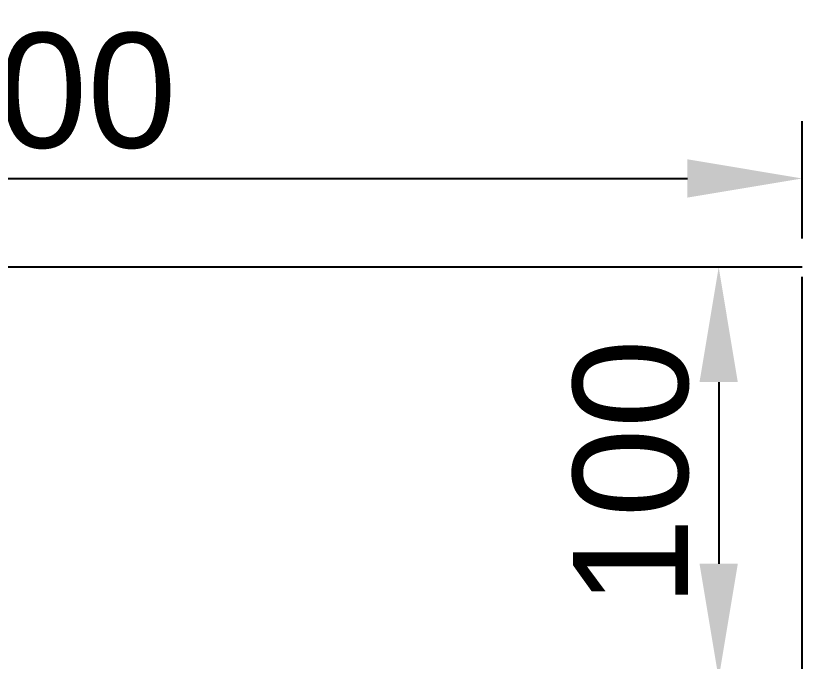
# Model space of a CAD drawing. Header units: millimetres. Extents: x 1638 to 3450, y 1129 to 2069.
# Drawn here: x 1896.68 to 1913.8, y 1577.42 to 1591.47 of the extents above; entities that cross this region are included whole.
import ezdxf

# ---------------------------------------------------------------- set-up
doc = ezdxf.new("R2010")
doc.units = ezdxf.units.MM
doc.styles.get("Standard").update_dxf_attribs({"font": 'arial.ttf'})
doc.dimstyles.new('ISO-25', dxfattribs={"dimtxt": 2.5, "dimasz": 2.5, "dimexe": 1.25, "dimexo": 0.625, "dimtad": 1, "dimtxsty": 'Standard', "dimcen": 2.5, "dimadec": 0, "dimazin": 0, "dimtfac": 1, "dimtmove": 0, "dimatfit": 3, "dimfxl": 1, "dimarcsym": 0})

# ---------------------------------------------------------------- blocks, each defined once
blk = doc.blocks.new('*D246')
at = {"color": 0, "lineweight": -2, "transparency": 16777216}
for p, q in [((1880.741, 1586.626), (1880.741, 1589.182)), ((1913.796, 1586.626), (1913.796, 1589.182)), ((1883.241, 1587.932), (1911.296, 1587.932))]:
    blk.add_line(p, q, dxfattribs=at)
at = {"color": 0, "transparency": 16777216}
for points in [[(1883.241, 1588.349), (1883.241, 1587.515), (1880.741, 1587.932)], [(1911.296, 1588.349), (1911.296, 1587.515), (1913.796, 1587.932)]]:
    blk.add_solid(points, dxfattribs=at)
at = {"layer": 'Defpoints', "color": 0, "transparency": 16777216}
for p in [(1913.796, 1587.932), (1880.741, 1586.001), (1913.796, 1586.001)]:
    blk.add_point(p, dxfattribs=at)
at = {"color": 3, "transparency": 16777216, "insert": (1897.269, 1589.833), "char_height": 2.5, "attachment_point": 5}
blk.add_mtext('200', dxfattribs=at)
blk = doc.blocks.new('*D247')
at = {"color": 0, "lineweight": -2, "transparency": 16777216}
for p, q in [((1913.171, 1586.001), (1910.727, 1586.001)), ((1911.977, 1583.501), (1911.977, 1579.546)), ((1913.171, 1577.046), (1910.727, 1577.046))]:
    blk.add_line(p, q, dxfattribs=at)
at = {"color": 0, "transparency": 16777216}
for points in [[(1911.56, 1583.501), (1912.393, 1583.501), (1911.977, 1586.001)], [(1911.56, 1579.546), (1912.393, 1579.546), (1911.977, 1577.046)]]:
    blk.add_solid(points, dxfattribs=at)
at = {"layer": 'Defpoints', "color": 0, "transparency": 16777216}
for p in [(1913.796, 1586.001), (1911.977, 1577.046), (1913.796, 1577.046)]:
    blk.add_point(p, dxfattribs=at)
at = {"color": 3, "transparency": 16777216, "insert": (1910.075, 1581.524), "char_height": 2.5, "attachment_point": 5, "rotation": 90}
blk.add_mtext('100', dxfattribs=at)

msp = doc.modelspace()

# ---------------------------------------------------------------- linework, layer by layer
for p, q in [((1913.796, 1586.001), (1880.741, 1586.001)), ((1913.796, 1577.046), (1913.796, 1585.793))]:
    msp.add_line(p, q)

# ---------------------------------------------------------------- dimensions: what is measured, and where the dimension line sits
at = {"color": 1}
dim = msp.add_linear_dim(base=(1913.796, 1587.932), p1=(1880.741, 1586.001), p2=(1913.796, 1586.001), text='200', dimstyle='ISO-25', override={"dimclrt": 3}, dxfattribs=at)
dim.commit()
dim.dimension.update_dxf_attribs({"geometry": '*D246', "text_midpoint": (1897.269, 1589.833)})
dim = msp.add_linear_dim(base=(1911.977, 1577.046), p1=(1913.796, 1586.001), p2=(1913.796, 1577.046), angle=90, text='100', dimstyle='ISO-25', override={"dimclrt": 3}, dxfattribs=at)
dim.commit()
dim.dimension.update_dxf_attribs({"geometry": '*D247', "text_midpoint": (1910.075, 1581.524)})

doc.saveas('drawing.dxf')
